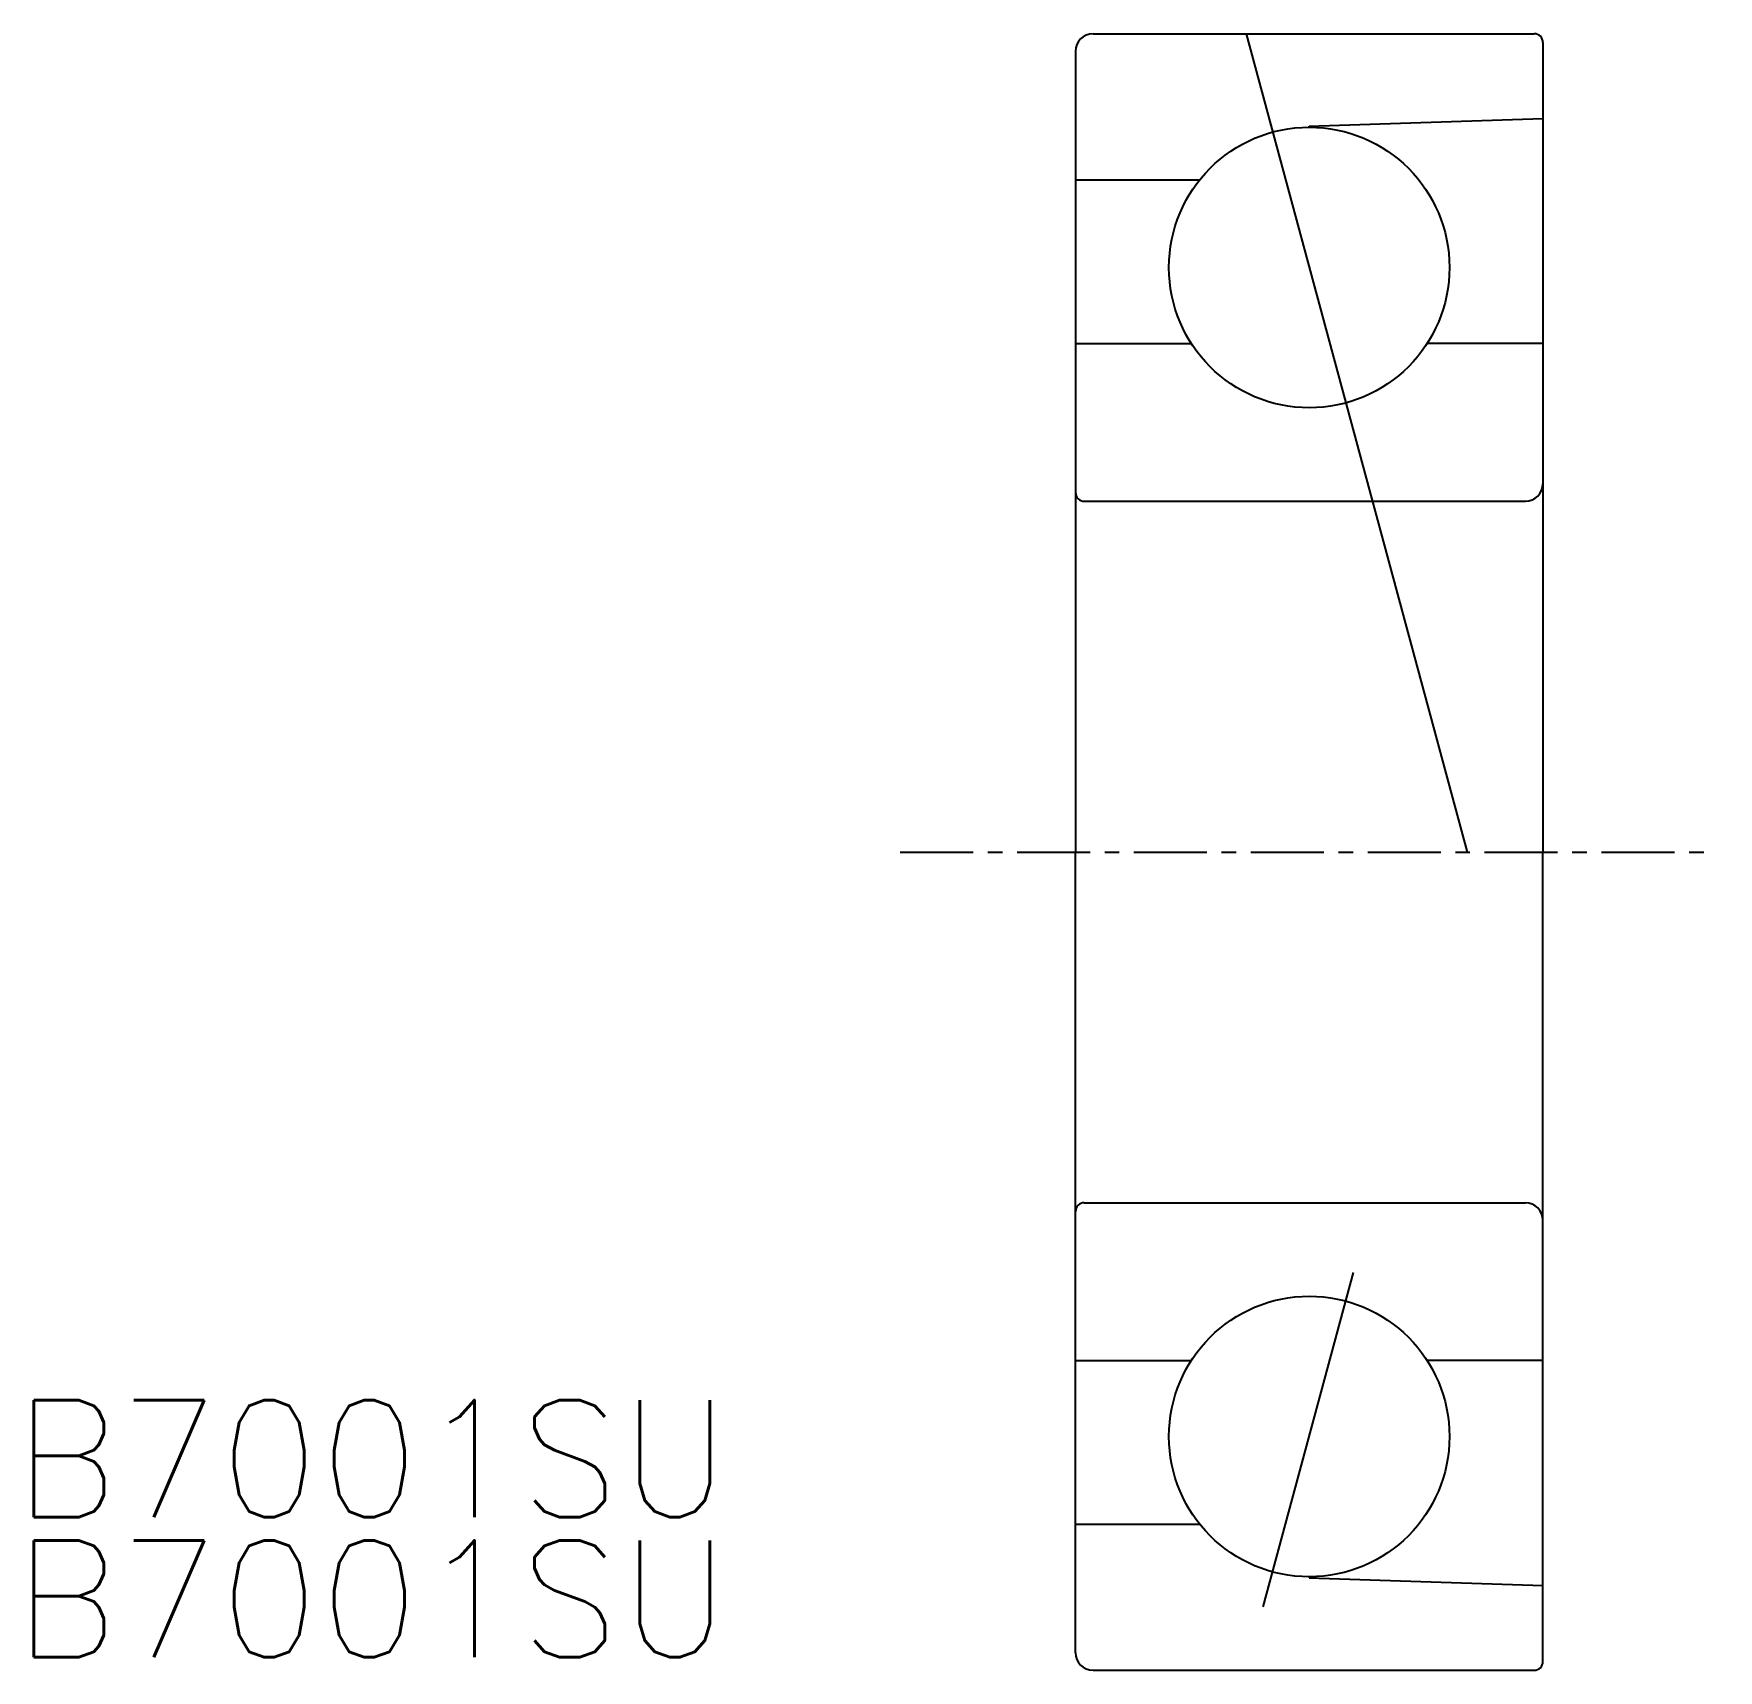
# Model space of a CAD drawing. Extents: x -17.8 to 11, y -14 to 14.
import ezdxf

# ---------------------------------------------------------------- set-up
doc = ezdxf.new("R2010")
doc.units = 0
doc.linetypes.add('CENTER', pattern=[2, 1.25, -0.25, 0.25, -0.25])
doc.layers.get('0').update_dxf_attribs({"linetype": 'CONTINUOUS'})
doc.layers.add('CENTER', color=1, linetype='CENTER')
doc.styles.get("Standard").update_dxf_attribs({"font": 'txt', "bigfont": 'bigfont.shx'})

msp = doc.modelspace()

# ---------------------------------------------------------------- linework, layer by layer
at = {"color": 7, "linetype": 'CONTINUOUS'}
for p, q in [((0.3, 14), (7.85, 14)), ((8, 13.85), (8, 0)), ((0, 13.7), (0, 0)), ((4, 12.419), (8, 12.55)), ((4, 12.4), (4, 12.419)), ((0, 11.5), (2.127, 11.5)), ((0, 8.7), (1.983, 8.7)), ((8, 8.7), (6.017, 8.7)), ((0.15, 6), (7.7, 6)), ((0, -13.7), (0, 0)), ((8, -13.85), (8, 0)), ((0.15, -6), (7.7, -6)), ((0, -8.7), (1.983, -8.7)), ((8, -8.7), (6.017, -8.7)), ((0, -11.5), (2.127, -11.5)), ((4, -12.4), (4, -12.419)), ((4, -12.419), (8, -12.55)), ((0.3, -14), (7.85, -14))]:
    msp.add_line(p, q, dxfattribs=at)
for centre in [(4, 10), (4, -10)]:
    msp.add_circle(centre, 2.4, dxfattribs=at)
for centre, radius, start, end in [((0.3, 13.7), 0.3, 90, 180), ((7.85, 13.85), 0.15, 0, 90), ((0.15, 6.15), 0.15, 180, 270), ((7.7, 6.3), 0.3, 270, 0), ((0.15, -6.15), 0.15, 90, 180), ((7.7, -6.3), 0.3, 0, 90), ((0.3, -13.7), 0.3, 180, 270), ((7.85, -13.85), 0.15, 270, 0)]:
    msp.add_arc(centre, radius, start, end, dxfattribs=at)
at = {"layer": 'CENTER', "color": 1, "linetype": 'CONTINUOUS'}
for p, q in [((2.92, 14), (6.7, 0)), ((3.212, -12.917), (4.758, -7.193))]:
    msp.add_line(p, q, dxfattribs=at)
at = {"layer": 'CENTER', "color": 1, "linetype": 'CENTER'}
msp.add_line((-3, 0), (11, 0), dxfattribs=at)

# ---------------------------------------------------------------- texts
at = {"color": 7, "linetype": 'CONTINUOUS'}
for p in [(-18.17, -11.378), (-18.17, -13.778)]:
    msp.add_text('B7001SU', height=2, dxfattribs=at).set_placement(p)

doc.saveas('drawing.dxf')
